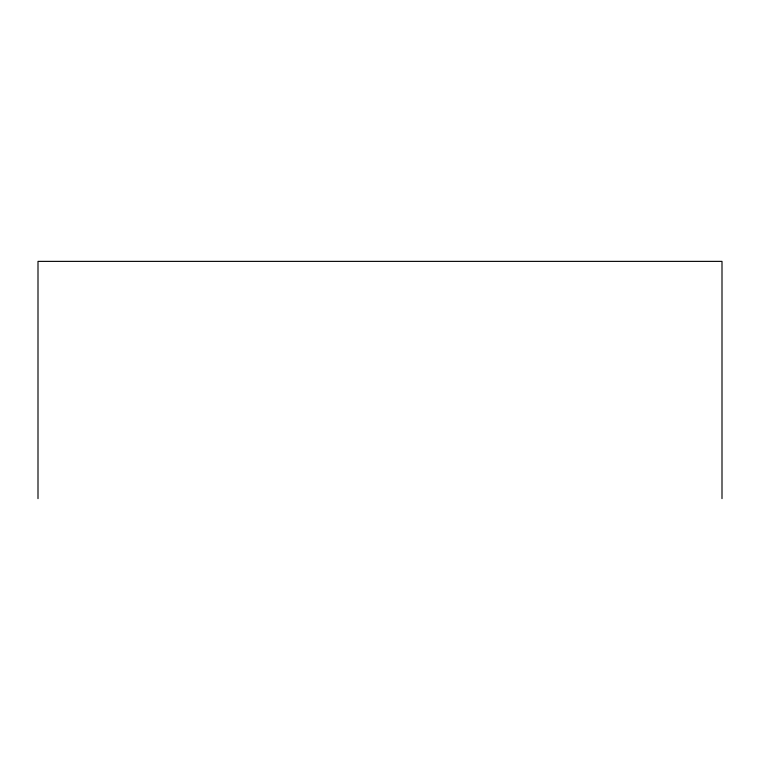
<?xml version="1.0" encoding="UTF-8"?>
<svg xmlns="http://www.w3.org/2000/svg" width="760" height="760" viewBox="0 0 760 760"><rect width="100%" height="100%" fill="white"/><g stroke="black" fill="none" stroke-linecap="round" stroke-linejoin="round"><path stroke-width="1.14" d="M722 498.626L722 261.373L38 261.373L38 498.626"/></g></svg>
